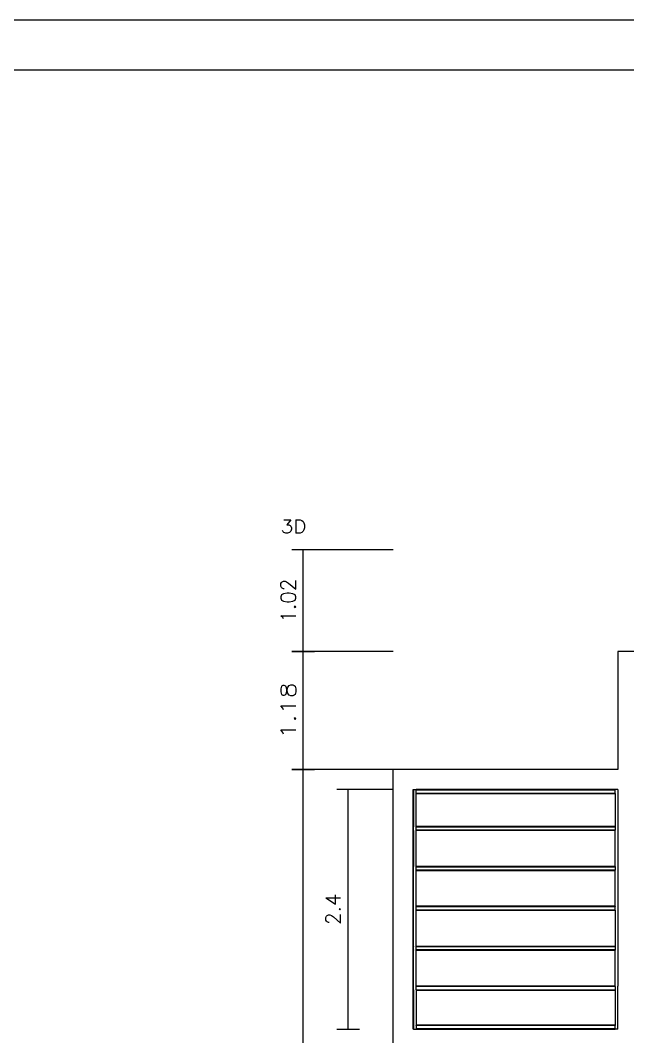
# Model space of a CAD drawing. Header units: millimetres. Extents: x 16 to 499, y 22 to 82.
# Drawn here: x 167.91 to 180.08, y 61.28 to 81.63 of the extents above; entities that cross this region are included whole.
import ezdxf
from ezdxf.enums import TextEntityAlignment as Align

# ---------------------------------------------------------------- set-up
doc = ezdxf.new("R2010")
doc.units = ezdxf.units.MM
doc.layers.add('08', color=8, linetype='Continuous')
for name, color, linetype, lineweight in [('BARRAS_DE_ACERO', 7, 'Continuous', 9), ('COTAS', 13, 'Continuous', 9), ('MUROS', 7, 'Continuous', 18), ('TITULOS', 9, 'Continuous', 0)]:
    doc.layers.add(name, color=color, linetype=linetype, lineweight=lineweight)
doc.styles.add('CYPETXT', font='romans__.ttf', dxfattribs={"height": 0.2})

msp = doc.modelspace()

# ---------------------------------------------------------------- linework, layer by layer
at = {"layer": '08', "linetype": 'Continuous'}
msp.add_lwpolyline([(138.329, 81.63), (138.329, 22.23), (255.731, 22.23), (255.731, 81.63), (138.329, 81.63)], dxfattribs=at)
at = {"layer": 'BARRAS_DE_ACERO'}
for p, q in [((175.377, 66.229), (175.377, 66.629)), ((175.377, 53.729), (175.377, 66.229)), ((175.777, 66.229), (175.778, 66.229)), ((175.777, 66.229), (175.777, 66.229)), ((175.777, 66.229), (175.777, 66.228)), ((175.777, 66.227), (175.777, 66.229)), ((175.777, 66.228), (175.777, 66.227)), ((175.777, 66.226), (175.777, 66.227)), ((175.777, 66.227), (175.777, 66.226)), ((175.777, 66.227), (175.777, 66.225)), ((175.777, 66.225), (175.777, 66.226)), ((175.777, 66.225), (175.777, 66.225)), ((175.777, 66.153), (175.777, 66.155)), ((175.777, 66.153), (175.777, 66.155)), ((175.777, 66.151), (175.777, 66.153)), ((175.777, 65.489), (175.777, 66.152)), ((175.777, 66.152), (175.777, 66.152)), ((175.777, 66.151), (175.777, 66.152)), ((175.777, 66.15), (175.777, 66.151)), ((175.777, 66.151), (175.777, 66.151)), ((175.777, 66.15), (175.777, 66.151)), ((175.777, 65.488), (175.777, 66.15)), ((175.778, 66.228), (175.778, 66.229)), ((175.778, 66.228), (175.778, 66.227)), ((175.778, 66.153), (175.778, 66.227)), ((175.778, 66.153), (175.778, 66.152)), ((175.778, 66.151), (175.778, 66.151)), ((175.778, 66.151), (175.778, 66.151)), ((175.778, 66.151), (175.778, 65.489)), ((175.78, 66.229), (175.783, 66.229)), ((175.78, 66.228), (175.78, 66.229)), ((175.78, 66.227), (175.78, 66.228)), ((175.78, 66.151), (175.78, 66.227)), ((175.78, 66.151), (175.78, 66.151)), ((175.78, 66.151), (175.78, 66.151)), ((175.78, 66.149), (175.78, 66.151)), ((175.78, 65.489), (175.78, 66.149)), ((175.783, 66.229), (175.837, 66.229)), ((175.783, 66.228), (175.783, 66.229)), ((175.783, 66.228), (175.783, 66.227)), ((175.783, 66.227), (175.783, 66.155)), ((175.783, 66.153), (175.783, 66.155)), ((175.783, 66.152), (175.783, 66.153)), ((175.783, 66.151), (175.783, 66.151)), ((175.783, 66.151), (175.783, 66.149)), ((175.783, 66.149), (175.783, 66.149)), ((175.783, 66.149), (175.783, 65.489)), ((175.837, 66.229), (179.826, 66.229)), ((175.837, 66.229), (175.837, 66.228)), ((175.837, 66.228), (179.826, 66.228)), ((175.837, 66.227), (175.837, 66.228)), ((175.837, 66.225), (175.837, 66.227)), ((175.837, 66.227), (179.826, 66.227)), ((175.837, 66.225), (175.837, 66.223)), ((175.837, 66.223), (179.826, 66.223)), ((175.837, 66.151), (175.837, 66.153)), ((175.837, 66.153), (179.826, 66.153)), ((175.837, 66.151), (179.826, 66.151)), ((175.837, 66.151), (175.837, 66.149)), ((179.826, 66.149), (175.837, 66.149)), ((175.837, 65.489), (175.837, 66.149)), ((179.826, 66.228), (179.826, 66.227)), ((179.826, 66.227), (179.826, 66.225)), ((179.826, 66.155), (179.826, 66.153)), ((179.826, 66.151), (179.826, 66.153)), ((179.826, 66.149), (179.826, 66.151)), ((179.826, 66.149), (179.826, 65.489)), ((179.826, 66.149), (179.826, 66.149)), ((179.877, 66.229), (179.877, 63.888)), ((175.777, 65.488), (175.777, 65.487)), ((175.777, 65.487), (175.777, 65.487)), ((175.777, 65.487), (175.777, 65.487)), ((175.777, 65.486), (175.777, 65.487)), ((175.777, 65.485), (175.777, 65.487)), ((175.777, 65.487), (175.777, 65.487)), ((175.777, 65.486), (175.777, 65.487)), ((175.777, 65.486), (175.777, 65.486)), ((175.777, 65.485), (175.777, 65.483)), ((175.777, 65.485), (175.777, 65.485)), ((175.777, 65.485), (175.777, 65.484)), ((175.777, 65.484), (175.777, 65.483)), ((175.777, 65.483), (175.777, 65.483)), ((175.777, 65.415), (175.777, 65.483)), ((175.777, 65.415), (175.777, 65.483)), ((175.777, 65.413), (175.777, 65.415)), ((175.777, 64.689), (175.777, 65.412)), ((175.777, 65.411), (175.777, 65.41)), ((175.777, 64.688), (175.777, 65.41)), ((175.778, 65.489), (175.778, 65.489)), ((175.778, 65.488), (175.778, 65.489)), ((175.778, 65.488), (175.778, 65.487)), ((175.778, 65.487), (175.778, 65.487)), ((175.778, 65.487), (175.778, 65.487)), ((175.778, 65.487), (175.778, 65.486)), ((175.778, 65.486), (175.778, 65.484)), ((175.778, 65.483), (175.778, 65.484)), ((175.778, 65.415), (175.778, 65.483)), ((175.778, 65.414), (175.778, 65.415)), ((175.778, 65.413), (175.778, 65.414)), ((175.778, 65.413), (175.778, 65.413)), ((175.778, 65.413), (175.778, 65.412)), ((175.778, 65.413), (175.778, 65.413)), ((175.778, 65.412), (175.778, 65.412)), ((175.778, 65.411), (175.778, 65.412)), ((175.778, 65.411), (175.778, 65.411)), ((175.778, 65.411), (175.778, 64.689)), ((175.78, 65.487), (175.78, 65.487)), ((175.78, 65.487), (175.78, 65.487)), ((175.78, 65.487), (175.78, 65.486)), ((175.78, 65.486), (175.78, 65.485)), ((175.78, 65.485), (175.78, 65.484)), ((175.78, 65.484), (175.78, 65.483)), ((175.78, 65.413), (175.78, 65.411)), ((175.78, 65.411), (175.78, 65.409)), ((175.78, 65.411), (175.78, 65.411)), ((175.78, 65.411), (175.78, 65.411)), ((175.78, 64.689), (175.78, 65.409)), ((175.783, 65.487), (175.783, 65.487)), ((175.783, 65.487), (175.783, 65.486)), ((175.783, 65.486), (175.783, 65.485)), ((175.783, 65.485), (175.783, 65.484)), ((175.783, 65.484), (175.783, 65.483)), ((175.783, 65.415), (175.783, 65.483)), ((175.783, 65.415), (175.783, 65.413)), ((175.783, 65.412), (175.783, 65.413)), ((175.783, 65.409), (175.783, 65.411)), ((175.783, 65.411), (175.783, 65.411)), ((175.783, 65.409), (175.783, 65.409)), ((175.783, 65.409), (175.783, 64.689)), ((175.837, 65.487), (179.826, 65.487)), ((175.837, 65.487), (175.837, 65.487)), ((175.837, 65.487), (175.837, 65.486)), ((175.837, 65.485), (179.826, 65.485)), ((175.837, 65.484), (175.837, 65.483)), ((175.837, 65.415), (175.837, 65.483)), ((175.837, 65.415), (175.837, 65.413)), ((179.826, 65.415), (175.837, 65.415)), ((175.837, 65.409), (175.837, 65.411)), ((175.837, 64.689), (175.837, 65.409)), ((179.826, 65.487), (179.826, 65.488)), ((179.826, 65.487), (179.826, 65.487)), ((179.826, 65.487), (179.826, 65.487)), ((179.826, 65.487), (179.826, 65.486)), ((179.826, 65.485), (179.826, 65.486)), ((179.826, 65.485), (179.826, 65.484)), ((179.826, 65.409), (179.826, 65.411)), ((179.826, 65.409), (179.826, 65.409)), ((175.777, 64.689), (175.777, 64.687)), ((175.777, 64.688), (175.777, 64.687)), ((175.777, 64.685), (175.777, 64.687)), ((175.777, 64.687), (175.777, 64.687)), ((175.777, 64.687), (175.777, 64.687)), ((175.777, 64.686), (175.777, 64.687)), ((175.777, 64.687), (175.777, 64.687)), ((175.777, 64.686), (175.777, 64.685)), ((175.777, 64.683), (175.777, 64.615)), ((175.777, 64.615), (175.777, 64.615)), ((175.777, 64.615), (175.777, 64.615)), ((175.777, 64.615), (175.777, 64.613)), ((175.777, 64.612), (175.777, 64.612)), ((175.777, 64.612), (175.777, 63.889)), ((175.777, 64.611), (175.777, 64.612)), ((175.777, 64.611), (175.777, 64.611)), ((175.777, 64.61), (175.777, 64.611)), ((175.777, 63.888), (175.777, 64.61)), ((175.778, 64.689), (175.778, 64.689)), ((175.778, 64.687), (175.778, 64.687)), ((175.778, 64.687), (175.778, 64.687)), ((175.778, 64.686), (175.778, 64.687)), ((175.778, 64.686), (175.778, 64.684)), ((175.778, 64.683), (175.778, 64.684)), ((175.778, 64.615), (175.778, 64.683)), ((175.778, 64.614), (175.778, 64.615)), ((175.778, 64.614), (175.778, 64.613)), ((175.778, 64.613), (175.778, 64.613)), ((175.778, 64.613), (175.778, 64.612)), ((175.778, 64.613), (175.778, 64.613)), ((175.778, 64.612), (175.778, 64.612)), ((175.778, 64.611), (175.778, 64.612)), ((175.778, 64.611), (175.778, 64.611)), ((175.778, 64.611), (175.778, 64.611)), ((175.778, 63.889), (175.778, 64.611)), ((175.78, 64.688), (175.78, 64.689)), ((175.78, 64.688), (175.78, 64.687)), ((175.78, 64.687), (175.78, 64.687)), ((175.78, 64.687), (175.78, 64.687)), ((175.78, 64.686), (175.78, 64.687)), ((175.78, 64.686), (175.78, 64.685)), ((175.78, 64.685), (175.78, 64.684)), ((175.78, 64.683), (175.78, 64.684)), ((175.78, 64.611), (175.78, 64.611)), ((175.78, 64.611), (175.78, 64.609)), ((175.78, 63.889), (175.78, 64.609)), ((175.783, 64.687), (175.783, 64.687)), ((175.783, 64.687), (175.783, 64.686)), ((175.783, 64.686), (175.783, 64.685)), ((175.783, 64.685), (175.783, 64.684)), ((175.783, 64.683), (175.783, 64.684)), ((175.783, 64.615), (175.783, 64.683)), ((175.783, 64.615), (175.783, 64.613)), ((175.783, 64.613), (175.783, 64.612)), ((175.783, 64.612), (175.783, 64.611)), ((175.783, 64.611), (175.783, 64.611)), ((175.783, 64.609), (175.783, 64.611)), ((175.783, 64.611), (175.783, 64.611)), ((175.783, 64.609), (175.783, 64.609)), ((175.837, 64.687), (175.837, 64.688)), ((175.837, 64.687), (175.837, 64.687)), ((175.837, 64.686), (175.837, 64.687)), ((175.837, 64.686), (175.837, 64.685)), ((175.837, 64.684), (175.837, 64.683)), ((175.837, 64.683), (179.826, 64.683)), ((175.837, 64.613), (179.826, 64.613)), ((175.837, 64.609), (175.837, 64.611)), ((179.826, 64.688), (179.826, 64.687)), ((179.826, 64.687), (179.826, 64.686)), ((179.826, 64.687), (179.826, 64.687)), ((179.826, 64.687), (179.826, 64.687)), ((179.826, 64.686), (179.826, 64.685)), ((179.826, 64.685), (179.826, 64.684)), ((179.826, 64.684), (179.826, 64.683)), ((179.826, 64.683), (179.826, 64.615)), ((179.826, 64.611), (179.826, 64.613)), ((179.826, 64.609), (179.826, 64.609)), ((175.777, 63.889), (175.777, 63.887)), ((175.777, 63.888), (175.777, 63.887)), ((175.777, 63.887), (175.777, 63.885)), ((175.777, 63.887), (175.777, 63.887)), ((175.777, 63.887), (175.777, 63.887)), ((175.777, 63.887), (175.777, 63.887)), ((175.777, 63.887), (175.777, 63.886)), ((175.777, 63.887), (175.777, 63.886)), ((175.777, 63.887), (175.777, 63.887)), ((175.777, 63.886), (175.777, 63.885)), ((175.777, 63.885), (175.777, 63.884)), ((175.777, 63.885), (175.777, 63.885)), ((175.777, 63.884), (175.777, 63.883)), ((175.777, 63.815), (175.777, 63.883)), ((175.777, 63.883), (175.777, 63.883)), ((175.777, 63.813), (175.777, 63.811)), ((175.777, 63.089), (175.777, 63.812)), ((175.777, 63.812), (175.777, 63.811)), ((175.777, 63.811), (175.777, 63.81)), ((175.777, 63.088), (175.777, 63.81)), ((175.778, 63.889), (175.778, 63.889)), ((175.778, 63.888), (175.778, 63.889)), ((175.778, 63.888), (175.778, 63.887)), ((175.778, 63.887), (175.778, 63.887)), ((175.778, 63.887), (175.778, 63.887)), ((175.778, 63.886), (175.778, 63.887)), ((175.778, 63.886), (175.778, 63.884)), ((175.778, 63.815), (175.778, 63.814)), ((175.778, 63.813), (175.778, 63.814)), ((175.778, 63.813), (175.778, 63.813)), ((175.778, 63.813), (175.778, 63.812)), ((175.778, 63.813), (175.778, 63.813)), ((175.778, 63.812), (175.778, 63.811)), ((175.778, 63.812), (175.778, 63.812)), ((175.778, 63.811), (175.778, 63.811)), ((175.778, 63.811), (175.778, 63.811)), ((175.78, 63.889), (175.78, 63.888)), ((175.78, 63.888), (175.78, 63.887)), ((175.78, 63.886), (175.78, 63.887)), ((175.78, 63.883), (175.78, 63.884)), ((175.78, 63.815), (175.78, 63.883)), ((175.78, 63.813), (175.78, 63.815)), ((175.78, 63.813), (175.78, 63.811)), ((175.78, 63.811), (175.78, 63.811)), ((175.78, 63.811), (175.78, 63.809)), ((175.78, 63.811), (175.78, 63.811)), ((175.78, 63.089), (175.78, 63.809)), ((175.783, 63.888), (175.783, 63.887)), ((175.783, 63.887), (175.783, 63.887)), ((175.783, 63.887), (175.783, 63.887)), ((175.783, 63.886), (175.783, 63.887)), ((175.783, 63.886), (175.783, 63.885)), ((175.783, 63.815), (175.783, 63.883)), ((175.783, 63.813), (175.783, 63.815)), ((175.783, 63.813), (175.783, 63.812)), ((175.783, 63.811), (175.783, 63.812)), ((175.783, 63.811), (175.783, 63.811)), ((175.783, 63.809), (175.783, 63.809)), ((175.783, 63.089), (175.783, 63.809)), ((175.837, 63.888), (179.826, 63.888)), ((175.837, 63.887), (175.837, 63.888)), ((175.837, 63.887), (175.837, 63.886)), ((175.837, 63.887), (175.837, 63.887)), ((175.837, 63.887), (175.837, 63.887)), ((175.837, 63.887), (175.837, 63.887)), ((175.837, 63.886), (175.837, 63.885)), ((175.837, 63.883), (175.837, 63.884)), ((179.826, 63.883), (175.837, 63.883)), ((175.837, 63.815), (179.826, 63.815)), ((175.837, 63.809), (175.837, 63.811)), ((175.837, 63.089), (175.837, 63.809)), ((179.826, 63.809), (175.837, 63.809)), ((179.826, 63.889), (179.826, 63.888)), ((179.826, 63.887), (179.826, 63.887)), ((179.826, 63.887), (179.826, 63.887)), ((179.826, 63.887), (179.826, 63.886)), ((179.826, 63.885), (179.826, 63.886)), ((179.826, 63.885), (179.826, 63.884)), ((179.826, 63.815), (179.826, 63.813)), ((179.826, 63.809), (179.826, 63.811)), ((179.826, 63.809), (179.826, 63.809)), ((179.877, 63.888), (179.877, 62.289)), ((175.777, 63.089), (175.777, 63.087)), ((175.78, 63.089), (175.78, 63.088)), ((175.837, 63.089), (175.837, 63.088)), ((175.837, 63.089), (179.826, 63.089)), ((175.777, 63.088), (175.777, 63.087)), ((175.777, 63.087), (175.777, 63.088)), ((175.777, 63.087), (175.777, 63.087)), ((175.777, 63.085), (175.777, 63.087)), ((175.777, 63.087), (175.777, 63.087)), ((175.777, 63.087), (175.777, 63.087)), ((175.777, 63.087), (175.777, 63.087)), ((175.777, 63.087), (175.777, 63.087)), ((175.777, 63.087), (175.777, 63.086)), ((175.777, 63.087), (175.777, 63.086)), ((175.777, 63.086), (175.777, 63.086)), ((175.777, 63.086), (175.777, 63.085)), ((175.777, 63.086), (175.777, 63.086)), ((175.777, 63.085), (175.777, 63.084)), ((175.777, 63.085), (175.777, 63.085)), ((175.777, 63.083), (175.777, 63.085)), ((175.777, 63.084), (175.777, 63.083)), ((175.777, 63.015), (175.777, 63.083)), ((175.777, 63.083), (175.777, 63.083)), ((175.777, 63.015), (175.777, 63.083)), ((175.777, 63.015), (175.777, 63.015)), ((175.777, 63.015), (175.777, 63.015)), ((175.777, 62.289), (175.777, 63.012)), ((175.777, 63.011), (175.777, 63.01)), ((175.777, 62.288), (175.777, 63.01)), ((175.778, 63.088), (175.778, 63.089)), ((175.778, 63.088), (175.778, 63.087)), ((175.778, 63.087), (175.778, 63.087)), ((175.778, 63.087), (175.778, 63.087)), ((175.778, 63.086), (175.778, 63.087)), ((175.778, 63.086), (175.778, 63.084)), ((175.778, 63.084), (175.778, 63.083)), ((175.778, 63.083), (175.778, 63.015)), ((175.778, 63.014), (175.778, 63.015)), ((175.778, 63.013), (175.778, 63.014)), ((175.778, 63.013), (175.778, 63.013)), ((175.778, 63.012), (175.778, 63.011)), ((175.778, 63.012), (175.778, 63.012)), ((175.778, 63.011), (175.778, 63.011)), ((175.778, 63.011), (175.778, 63.011)), ((175.778, 63.011), (175.778, 62.289)), ((175.78, 63.088), (175.78, 63.087)), ((175.78, 63.086), (175.78, 63.087)), ((175.78, 63.086), (175.78, 63.085)), ((175.78, 63.084), (175.78, 63.085)), ((175.78, 63.084), (175.78, 63.083)), ((175.78, 63.083), (175.78, 63.015)), ((175.78, 63.013), (175.78, 63.015)), ((175.78, 63.011), (175.78, 63.013)), ((175.78, 63.011), (175.78, 63.011)), ((175.78, 63.011), (175.78, 63.009)), ((175.78, 63.011), (175.78, 63.011)), ((175.78, 63.009), (175.78, 62.289)), ((175.783, 63.087), (175.783, 63.087)), ((175.783, 63.087), (175.783, 63.087)), ((175.783, 63.086), (175.783, 63.087)), ((175.783, 63.085), (175.783, 63.086)), ((175.783, 63.084), (175.783, 63.085)), ((175.783, 63.084), (175.783, 63.083)), ((175.783, 63.015), (175.783, 63.083)), ((175.783, 63.015), (175.783, 63.013)), ((175.783, 63.009), (175.783, 63.011)), ((175.783, 63.009), (175.783, 63.009)), ((175.783, 62.289), (175.783, 63.009)), ((175.837, 63.088), (179.826, 63.088)), ((175.837, 63.087), (175.837, 63.088)), ((175.837, 63.086), (175.837, 63.087)), ((175.837, 63.086), (175.837, 63.085)), ((179.826, 63.085), (175.837, 63.085)), ((175.837, 63.084), (175.837, 63.085)), ((175.837, 63.084), (175.837, 63.083)), ((179.826, 63.083), (175.837, 63.083)), ((179.826, 63.015), (175.837, 63.015)), ((175.837, 63.009), (175.837, 63.011)), ((179.826, 63.086), (179.826, 63.087)), ((179.826, 63.087), (179.826, 63.087)), ((179.826, 63.087), (179.826, 63.087)), ((179.826, 63.086), (179.826, 63.085)), ((179.826, 63.084), (179.826, 63.085)), ((179.826, 63.083), (179.826, 63.084)), ((179.826, 63.083), (179.826, 63.015)), ((179.826, 63.015), (179.826, 63.013)), ((179.826, 63.009), (179.826, 63.011)), ((179.826, 63.009), (179.826, 63.009)), ((175.777, 62.287), (175.777, 62.289)), ((175.777, 62.287), (175.777, 62.285)), ((175.777, 62.287), (175.777, 62.287)), ((175.777, 62.287), (175.777, 62.287)), ((175.777, 62.287), (175.777, 62.287)), ((175.777, 62.287), (175.777, 62.286)), ((175.777, 62.287), (175.777, 62.286)), ((175.777, 62.287), (175.777, 62.287)), ((175.777, 62.285), (175.777, 62.284)), ((175.777, 62.283), (175.777, 62.284)), ((175.777, 62.283), (175.777, 62.283)), ((175.777, 62.215), (175.777, 62.283)), ((175.778, 62.289), (175.778, 62.289)), ((175.778, 62.287), (175.778, 62.287)), ((175.778, 62.287), (175.778, 62.287)), ((175.778, 62.286), (175.778, 62.287)), ((175.778, 62.284), (175.778, 62.286)), ((175.778, 62.284), (175.778, 62.283)), ((175.778, 62.215), (175.778, 62.283)), ((175.78, 62.288), (175.78, 62.289)), ((175.78, 62.287), (175.78, 62.288)), ((175.78, 62.286), (175.78, 62.287)), ((175.78, 62.284), (175.78, 62.283)), ((175.78, 62.215), (175.78, 62.283)), ((175.783, 62.289), (175.783, 62.288)), ((175.783, 62.287), (175.783, 62.288)), ((175.783, 62.287), (175.783, 62.287)), ((175.783, 62.287), (175.783, 62.287)), ((175.783, 62.286), (175.783, 62.287)), ((175.783, 62.285), (175.783, 62.286)), ((175.783, 62.284), (175.783, 62.285)), ((175.783, 62.284), (175.783, 62.283)), ((175.783, 62.215), (175.783, 62.283)), ((175.837, 62.288), (175.837, 62.289)), ((175.837, 62.286), (175.837, 62.287)), ((175.837, 62.287), (175.837, 62.287)), ((175.837, 62.287), (175.837, 62.287)), ((175.837, 62.285), (175.837, 62.286)), ((175.837, 62.283), (175.837, 62.284)), ((175.837, 62.215), (175.837, 62.283)), ((179.826, 62.283), (175.837, 62.283)), ((179.826, 62.287), (179.826, 62.288)), ((179.826, 62.287), (179.826, 62.287)), ((179.826, 62.287), (179.826, 62.287)), ((179.826, 62.286), (179.826, 62.287)), ((179.826, 62.286), (179.826, 62.285)), ((179.826, 62.284), (179.826, 62.285)), ((179.826, 62.283), (179.826, 62.284)), ((179.826, 62.283), (179.826, 62.215)), ((179.877, 61.429), (179.877, 62.289)), ((175.777, 62.215), (175.777, 62.215)), ((175.777, 62.215), (175.777, 62.215)), ((175.777, 62.215), (175.777, 62.213)), ((175.777, 62.212), (175.777, 62.212)), ((175.777, 61.509), (175.777, 62.212)), ((175.777, 62.211), (175.777, 62.21)), ((175.777, 61.508), (175.777, 62.21)), ((175.778, 62.215), (175.778, 62.214)), ((175.778, 62.214), (175.778, 62.213)), ((175.778, 62.213), (175.778, 62.213)), ((175.778, 62.213), (175.778, 62.212)), ((175.778, 62.213), (175.778, 62.213)), ((175.778, 62.212), (175.778, 62.212)), ((175.778, 62.211), (175.778, 62.212)), ((175.778, 62.211), (175.778, 62.211)), ((175.778, 62.211), (175.778, 62.211)), ((175.778, 61.509), (175.778, 62.211)), ((175.78, 62.213), (175.78, 62.215)), ((175.78, 62.213), (175.78, 62.211)), ((175.78, 62.211), (175.78, 62.211)), ((175.78, 62.209), (175.78, 62.211)), ((175.78, 62.211), (175.78, 62.211)), ((175.78, 62.209), (175.78, 61.507)), ((175.783, 62.215), (175.783, 62.213)), ((175.783, 62.212), (175.783, 62.213)), ((175.783, 62.211), (175.783, 62.211)), ((175.783, 62.211), (175.783, 62.209)), ((175.783, 62.209), (175.783, 62.209)), ((175.783, 62.209), (175.783, 61.509)), ((175.837, 62.215), (179.826, 62.215)), ((175.837, 62.209), (175.837, 62.211)), ((175.837, 62.209), (175.837, 61.509)), ((175.837, 62.209), (175.837, 62.209)), ((175.837, 62.209), (179.826, 62.209)), ((179.826, 62.213), (179.826, 62.215)), ((179.826, 62.209), (179.826, 61.509)), ((175.777, 61.508), (175.777, 61.507)), ((175.777, 61.507), (175.777, 61.507)), ((175.777, 61.504), (175.777, 61.505)), ((175.777, 61.505), (175.777, 61.503)), ((175.777, 61.503), (175.777, 61.504)), ((175.777, 61.435), (175.777, 61.503)), ((175.777, 61.503), (175.777, 61.503)), ((175.778, 61.509), (175.778, 61.509)), ((175.778, 61.508), (175.778, 61.509)), ((175.778, 61.508), (175.778, 61.507)), ((175.778, 61.507), (175.778, 61.507)), ((175.778, 61.507), (175.778, 61.507)), ((175.778, 61.507), (175.778, 61.504)), ((175.778, 61.433), (175.778, 61.504)), ((175.78, 61.507), (175.78, 61.507)), ((175.78, 61.507), (175.78, 61.507)), ((175.78, 61.506), (175.78, 61.507)), ((175.78, 61.506), (175.78, 61.505)), ((175.783, 61.509), (175.783, 61.508)), ((175.783, 61.508), (175.783, 61.507)), ((175.783, 61.505), (175.783, 61.506)), ((175.783, 61.504), (175.783, 61.505)), ((175.783, 61.504), (175.783, 61.429)), ((175.837, 61.507), (175.837, 61.507)), ((175.837, 61.507), (175.837, 61.507)), ((175.837, 61.503), (175.837, 61.504)), ((179.826, 61.503), (175.837, 61.503)), ((175.837, 61.503), (175.837, 61.435)), ((179.826, 61.507), (179.826, 61.507)), ((179.826, 61.506), (179.826, 61.505)), ((179.826, 61.504), (179.826, 61.505)), ((179.826, 61.503), (179.826, 61.504)), ((179.826, 61.435), (179.826, 61.503)), ((175.777, 61.433), (175.777, 61.433)), ((175.777, 61.433), (175.777, 61.432)), ((175.777, 61.432), (175.777, 61.429)), ((175.777, 61.429), (175.777, 61.43)), ((175.777, 61.429), (175.777, 61.429)), ((175.778, 61.429), (175.777, 61.429)), ((175.777, 61.429), (175.777, 61.429)), ((175.778, 61.429), (175.778, 61.433)), ((175.78, 61.429), (175.778, 61.429)), ((175.783, 61.429), (175.78, 61.429)), ((175.783, 61.429), (175.837, 61.429)), ((175.837, 61.433), (175.837, 61.435)), ((175.837, 61.435), (179.826, 61.435)), ((179.826, 61.435), (179.826, 61.433)), ((179.826, 61.431), (179.826, 61.429)), ((179.877, 61.429), (179.826, 61.429))]:
    msp.add_line(p, q, dxfattribs=at)
for points in [[(180.277, 68.99), (179.877, 68.99), (179.877, 66.629), (175.377, 66.629)], [(175.777, 66.228), (175.777, 66.227), (175.777, 66.227)], [(175.777, 66.223), (175.777, 66.223), (175.777, 66.225)], [(175.777, 66.155), (175.777, 66.223), (175.777, 66.225)], [(175.777, 66.155), (175.777, 66.155), (175.777, 66.223)], [(175.777, 66.152), (175.777, 66.153), (175.777, 66.153)], [(175.78, 66.229), (175.778, 66.229), (175.778, 66.229)], [(175.778, 66.151), (175.778, 66.151), (175.778, 66.152)], [(175.783, 66.152), (175.783, 66.151), (175.783, 66.151)], [(179.826, 66.223), (179.826, 66.225), (175.837, 66.225)], [(175.837, 66.153), (175.837, 66.155), (175.837, 66.223)], [(175.837, 66.155), (179.826, 66.155), (179.826, 66.223)], [(179.826, 66.149), (175.837, 66.149), (175.837, 66.149)], [(179.877, 66.229), (179.826, 66.229), (179.826, 66.228)], [(175.777, 65.489), (175.777, 65.487), (175.777, 65.487)], [(175.777, 65.488), (175.777, 65.487), (175.777, 65.487)], [(175.777, 65.486), (175.777, 65.486), (175.777, 65.485)], [(175.777, 65.413), (175.777, 65.413), (175.777, 65.415)], [(175.777, 65.415), (175.777, 65.415), (175.777, 65.415)], [(175.777, 65.413), (175.777, 65.412), (175.777, 65.412)], [(175.777, 65.41), (175.777, 65.411), (175.777, 65.413)], [(175.777, 65.412), (175.777, 65.411), (175.777, 65.411)], [(175.78, 65.489), (175.78, 65.488), (175.78, 65.487)], [(175.78, 65.413), (175.78, 65.415), (175.78, 65.483)], [(175.783, 65.489), (175.783, 65.488), (175.783, 65.487), (175.783, 65.487)], [(175.783, 65.412), (175.783, 65.411), (175.783, 65.411)], [(179.826, 65.489), (175.837, 65.489), (175.837, 65.488)], [(175.837, 65.488), (179.826, 65.488), (179.826, 65.489)], [(175.837, 65.487), (175.837, 65.487), (175.837, 65.488)], [(175.837, 65.486), (175.837, 65.485), (175.837, 65.484)], [(175.837, 65.483), (179.826, 65.483), (179.826, 65.484)], [(179.826, 65.409), (175.837, 65.409), (175.837, 65.409)], [(179.826, 64.689), (179.826, 65.409), (175.837, 65.409)], [(179.826, 65.483), (179.826, 65.415), (179.826, 65.413)], [(175.777, 64.688), (175.777, 64.687), (175.777, 64.687)], [(175.777, 64.687), (175.777, 64.687), (175.777, 64.686)], [(175.777, 64.686), (175.777, 64.686), (175.777, 64.686)], [(175.777, 64.684), (175.777, 64.685), (175.777, 64.685), (175.777, 64.683), (175.777, 64.615)], [(175.777, 64.683), (175.777, 64.683), (175.777, 64.684)], [(175.777, 64.61), (175.777, 64.611), (175.777, 64.613), (175.777, 64.615)], [(175.777, 64.612), (175.777, 64.613), (175.777, 64.613)], [(175.778, 64.689), (175.778, 64.688), (175.778, 64.687)], [(175.78, 64.613), (175.78, 64.615), (175.78, 64.683)], [(175.78, 64.613), (175.78, 64.611), (175.78, 64.611)], [(175.783, 64.689), (175.783, 64.688), (175.783, 64.687), (175.783, 64.687)], [(175.783, 63.888), (175.783, 63.889), (175.783, 64.609)], [(179.826, 64.687), (175.837, 64.687), (175.837, 64.687)], [(179.826, 64.685), (175.837, 64.685), (175.837, 64.684)], [(175.837, 64.613), (175.837, 64.615), (175.837, 64.683)], [(179.826, 64.613), (179.826, 64.615), (175.837, 64.615)], [(175.837, 64.613), (175.837, 64.611), (179.826, 64.611)], [(175.837, 63.889), (175.837, 64.609), (175.837, 64.609), (179.826, 64.609), (179.826, 64.611)], [(179.826, 63.889), (179.826, 64.609), (175.837, 64.609)], [(175.777, 63.888), (175.777, 63.887), (175.777, 63.887)], [(175.777, 63.886), (175.777, 63.886), (175.777, 63.886)], [(175.777, 63.885), (175.777, 63.883), (175.777, 63.815)], [(175.777, 63.815), (175.777, 63.815), (175.777, 63.815)], [(175.777, 63.815), (175.777, 63.813), (175.777, 63.813), (175.777, 63.815)], [(175.777, 63.813), (175.777, 63.812), (175.777, 63.812)], [(175.777, 63.811), (175.777, 63.811), (175.777, 63.81)], [(175.778, 63.815), (175.778, 63.883), (175.778, 63.884)], [(175.778, 63.811), (175.778, 63.089), (175.778, 63.089)], [(175.78, 63.887), (175.78, 63.887), (175.78, 63.887)], [(175.78, 63.886), (175.78, 63.885), (175.78, 63.884)], [(175.783, 63.883), (175.783, 63.884), (175.783, 63.885)], [(175.783, 63.809), (175.783, 63.811), (175.783, 63.811)], [(179.826, 63.889), (175.837, 63.889), (175.837, 63.888)], [(175.837, 63.887), (179.826, 63.887), (179.826, 63.888)], [(179.826, 63.885), (175.837, 63.885), (175.837, 63.884)], [(175.837, 63.813), (175.837, 63.811), (179.826, 63.811), (179.826, 63.813), (175.837, 63.813), (175.837, 63.815), (175.837, 63.883)], [(179.826, 63.809), (175.837, 63.809), (175.837, 63.809)], [(179.826, 63.815), (179.826, 63.883), (179.826, 63.884)], [(179.826, 63.809), (179.826, 63.089), (179.826, 63.088)], [(175.783, 63.089), (175.783, 63.088), (175.783, 63.087)], [(175.777, 63.013), (175.777, 63.013), (175.777, 63.015)], [(175.777, 63.01), (175.777, 63.011), (175.777, 63.013), (175.777, 63.015)], [(175.777, 63.013), (175.777, 63.012), (175.777, 63.012)], [(175.777, 63.012), (175.777, 63.011), (175.777, 63.011)], [(175.778, 63.012), (175.778, 63.013), (175.778, 63.013)], [(175.78, 63.087), (175.78, 63.087), (175.78, 63.087)], [(175.783, 63.011), (175.783, 63.012), (175.783, 63.013)], [(175.783, 63.011), (175.783, 63.011), (175.783, 63.011)], [(175.837, 63.087), (175.837, 63.087), (179.826, 63.087), (179.826, 63.088)], [(175.837, 63.087), (175.837, 63.087), (175.837, 63.087)], [(175.837, 63.013), (175.837, 63.015), (175.837, 63.083)], [(175.837, 63.013), (175.837, 63.011), (179.826, 63.011)], [(179.826, 63.011), (179.826, 63.013), (175.837, 63.013)], [(179.826, 62.289), (175.837, 62.289), (175.837, 63.009)], [(179.826, 63.009), (175.837, 63.009), (175.837, 63.009)], [(179.826, 62.288), (179.826, 62.289), (179.826, 63.009), (175.837, 63.009)], [(175.777, 62.286), (175.777, 62.286), (175.777, 62.286)], [(175.777, 62.285), (175.777, 62.285), (175.777, 62.286)], [(175.777, 62.285), (175.777, 62.283), (175.777, 62.215)], [(175.778, 62.287), (175.778, 62.288), (175.778, 62.289)], [(175.78, 62.287), (175.78, 62.287), (175.78, 62.287)], [(175.78, 62.284), (175.78, 62.285), (175.78, 62.286)], [(179.826, 62.288), (175.837, 62.288), (175.837, 62.287)], [(179.826, 62.287), (175.837, 62.287), (175.837, 62.287)], [(179.826, 62.285), (175.837, 62.285), (175.837, 62.284)], [(175.777, 62.21), (175.777, 62.211), (175.777, 62.213), (175.777, 62.215)], [(175.777, 62.212), (175.777, 62.213), (175.777, 62.213)], [(175.777, 62.212), (175.777, 62.211), (175.777, 62.211)], [(175.783, 62.212), (175.783, 62.211), (175.783, 62.211)], [(175.837, 62.215), (175.837, 62.213), (179.826, 62.213)], [(175.837, 62.213), (175.837, 62.211), (179.826, 62.211)], [(175.837, 62.209), (179.826, 62.209), (179.826, 62.209)], [(179.826, 62.213), (179.826, 62.211), (179.826, 62.209)], [(175.777, 61.507), (175.777, 61.506), (175.777, 61.509)], [(175.777, 61.508), (175.777, 61.507), (175.777, 61.505), (175.777, 61.505), (175.777, 61.506)], [(175.777, 61.503), (175.777, 61.435), (175.777, 61.433)], [(175.78, 61.429), (175.78, 61.504), (175.78, 61.505)], [(175.783, 61.506), (175.783, 61.507), (175.783, 61.507), (175.783, 61.507)], [(175.837, 61.507), (179.826, 61.507), (179.826, 61.508)], [(175.837, 61.507), (175.837, 61.507), (175.837, 61.508)], [(175.837, 61.505), (175.837, 61.506), (175.837, 61.507)], [(179.826, 61.505), (175.837, 61.505), (175.837, 61.504)], [(179.826, 61.506), (179.826, 61.507), (179.826, 61.507)], [(175.777, 61.435), (175.777, 61.435), (175.777, 61.433), (175.777, 61.431)], [(175.777, 61.432), (175.777, 61.431), (175.777, 61.431), (175.777, 61.43), (175.777, 61.431)], [(179.826, 61.431), (179.826, 61.433), (175.837, 61.433), (175.837, 61.431)], [(179.826, 61.431), (175.837, 61.431), (175.837, 61.429)]]:
    msp.add_lwpolyline(points, dxfattribs=at)
for points in [[(175.837, 65.413), (175.837, 65.411), (179.826, 65.411), (179.826, 65.413), (175.837, 65.413)], [(175.837, 64.688), (179.826, 64.688), (179.826, 64.689), (175.837, 64.689), (175.837, 64.688)], [(175.777, 62.287), (175.777, 62.288), (175.777, 62.287), (175.777, 62.287)], [(175.837, 61.508), (179.826, 61.508), (179.826, 61.509), (175.837, 61.509), (175.837, 61.508)], [(175.837, 61.429), (179.826, 61.429), (179.826, 61.429), (175.837, 61.429), (175.837, 61.429)]]:
    msp.add_lwpolyline(points, close=True, dxfattribs=at)
at = {"layer": 'COTAS', "color": 2}
for p, q in [((173.802, 71.03), (173.352, 71.03)), ((173.577, 68.99), (173.577, 71.03)), ((175.377, 71.03), (173.577, 71.03)), ((173.802, 68.99), (173.352, 68.99)), ((173.352, 68.99), (173.802, 68.99)), ((173.577, 66.629), (173.577, 68.99)), ((175.377, 68.99), (173.577, 68.99)), ((173.802, 66.629), (173.352, 66.629)), ((173.352, 66.629), (173.802, 66.629)), ((173.577, 53.729), (173.577, 66.629)), ((175.377, 66.629), (173.577, 66.629)), ((174.702, 66.229), (174.252, 66.229)), ((174.477, 61.429), (174.477, 66.229)), ((175.377, 66.229), (174.477, 66.229)), ((174.252, 61.429), (174.702, 61.429))]:
    msp.add_line(p, q, dxfattribs=at)
at = {"layer": 'MUROS', "color": 4, "linetype": 'Continuous', "lineweight": 0}
msp.add_lwpolyline([(140.814, 80.63), (140.814, 23.23), (254.483, 23.23), (254.483, 80.63)], close=True, dxfattribs=at)

# ---------------------------------------------------------------- texts
at = {"color": 240, "true_color": 0xed1f24, "style": 'CYPETXT'}
for s, width, p, p2 in [('1.02', 0.869207, (173.427, 69.569), (173.427, 70.451)), ('1.18', 1.117552, (173.427, 67.242), (173.427, 68.376)), ('2.4', 0.868061, (174.327, 63.514), (174.327, 64.144))]:
    msp.add_text(s, height=0.3, rotation=90, dxfattribs=dict(at, width=width)).set_placement(p, p2, align=Align.FIT)
at = {"layer": 'TITULOS', "style": 'CYPETXT', "width": 0.972783}
msp.add_text('3D', height=0.2667, dxfattribs=at).set_placement((173.127, 71.363), (173.639, 71.363), align=Align.FIT)

doc.saveas('drawing.dxf')
